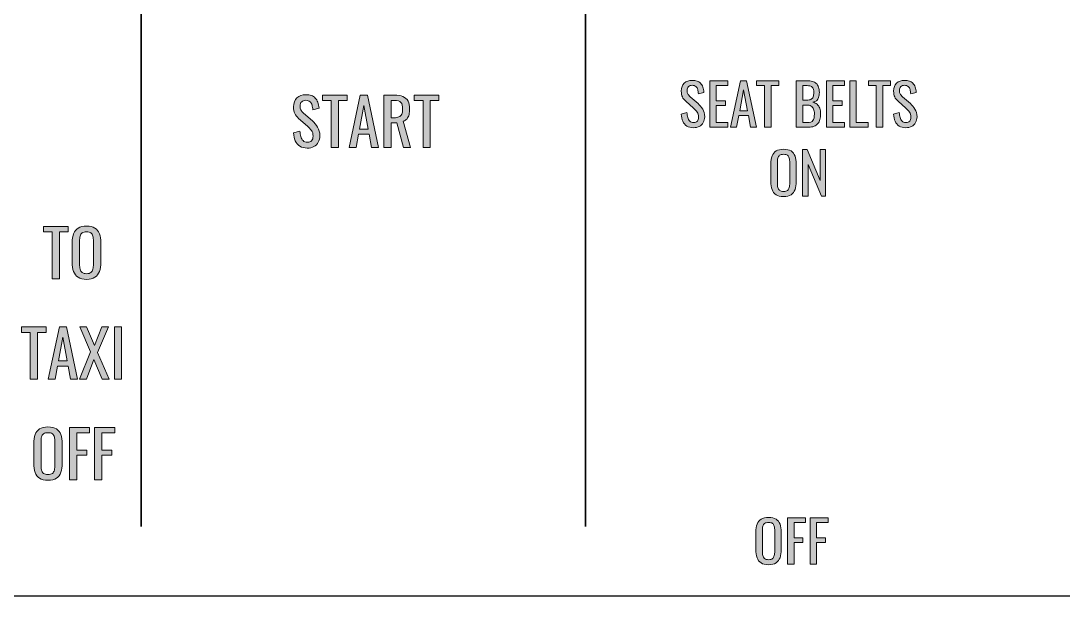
# Model space of a CAD drawing. Header units: inches. Extents: x 0 to 612, y 267 to 525.
# Drawn here: x 258.2 to 403.6, y 267 to 347.2 of the extents above; entities that cross this region are included whole.
import ezdxf

# ---------------------------------------------------------------- set-up
doc = ezdxf.new("R2010")
doc.units = ezdxf.units.IN
doc.header["$MEASUREMENT"] = 0
for name, color, linetype in [('LINES', 7, 'Continuous'), ('Luzes_Furos v34_0', 7, 'Continuous'), ('TEXT', 7, 'Continuous')]:
    doc.layers.add(name, color=color, linetype=linetype)

# ---------------------------------------------------------------- blocks, each defined once
blk = doc.blocks.new('block 30')
at = {"layer": 'Luzes_Furos v34_0', "color": 7, "lineweight": 25}
blk.add_lwpolyline([(611.85, 266.98), (0.12, 266.98)], dxfattribs=at)
blk = doc.blocks.new('block 123')
at = {"layer": 'TEXT'}
h = blk.add_hatch(color=7, dxfattribs=at)
h.dxf.hatch_style = 2
h.paths.add_polyline_path([(262.62, 311.2), (262.62, 317.74), (261.39, 317.74), (261.39, 318.49), (264.84, 318.49), (264.84, 317.74), (263.64, 317.74), (263.64, 311.2)])
h = blk.add_hatch(color=7, dxfattribs=at)
h.dxf.hatch_style = 2
edge = h.paths.add_edge_path()
edge.add_spline(control_points=[(267.4, 311.12), (266.91, 311.12), (266.52, 311.22), (266.22, 311.41), (265.93, 311.6), (265.72, 311.88), (265.59, 312.23), (265.47, 312.59), (265.4, 313.01), (265.4, 313.49), (265.4, 313.49), (265.4, 316.25), (265.4, 316.25), (265.4, 316.73), (265.47, 317.15), (265.6, 317.49), (265.73, 317.83), (265.94, 318.1), (266.23, 318.28), (266.52, 318.46), (266.91, 318.56), (267.4, 318.56), (267.89, 318.56), (268.28, 318.46), (268.57, 318.28), (268.86, 318.09), (269.07, 317.83), (269.2, 317.49), (269.33, 317.14), (269.39, 316.73), (269.39, 316.25), (269.39, 316.25), (269.39, 313.48), (269.39, 313.48), (269.39, 313.01), (269.33, 312.59), (269.2, 312.24), (269.07, 311.88), (268.86, 311.61), (268.57, 311.42), (268.28, 311.22), (267.89, 311.12), (267.4, 311.12)], knot_values=[0, 0, 0, 0, 1, 1, 1, 2, 2, 2, 3, 3, 3, 4, 4, 4, 5, 5, 5, 6, 6, 6, 7, 7, 7, 8, 8, 8, 9, 9, 9, 10, 10, 10, 11, 11, 11, 12, 12, 12, 13, 13, 13, 14, 14, 14, 14], degree=3, periodic=0)
edge = h.paths.add_edge_path()
edge.add_spline(control_points=[(267.4, 311.92), (267.67, 311.92), (267.88, 311.98), (268.01, 312.09), (268.15, 312.2), (268.24, 312.36), (268.29, 312.56), (268.34, 312.76), (268.36, 313), (268.36, 313.26), (268.36, 313.26), (268.36, 316.46), (268.36, 316.46), (268.36, 316.73), (268.34, 316.96), (268.29, 317.16), (268.24, 317.35), (268.15, 317.5), (268.01, 317.61), (267.88, 317.71), (267.67, 317.76), (267.4, 317.76), (267.13, 317.76), (266.93, 317.71), (266.79, 317.61), (266.64, 317.5), (266.55, 317.35), (266.5, 317.16), (266.45, 316.96), (266.43, 316.73), (266.43, 316.46), (266.43, 316.46), (266.43, 313.26), (266.43, 313.26), (266.43, 313), (266.45, 312.76), (266.5, 312.56), (266.55, 312.36), (266.64, 312.2), (266.79, 312.09), (266.93, 311.98), (267.13, 311.92), (267.4, 311.92)], knot_values=[0, 0, 0, 0, 1, 1, 1, 2, 2, 2, 3, 3, 3, 4, 4, 4, 5, 5, 5, 6, 6, 6, 7, 7, 7, 8, 8, 8, 9, 9, 9, 10, 10, 10, 11, 11, 11, 12, 12, 12, 13, 13, 13, 14, 14, 14, 14], degree=3, periodic=0)
h = blk.add_hatch(color=7, dxfattribs=at)
h.dxf.hatch_style = 2
h.paths.add_polyline_path([(259.56, 297.2), (259.56, 303.74), (258.33, 303.74), (258.33, 304.49), (261.77, 304.49), (261.77, 303.74), (260.58, 303.74), (260.58, 297.2)])
h = blk.add_hatch(color=7, dxfattribs=at)
h.dxf.hatch_style = 2
h.paths.add_polyline_path([(262.06, 297.2), (263.61, 304.49), (264.59, 304.49), (266.15, 297.2), (265.18, 297.2), (264.85, 299.04), (263.37, 299.04), (263.01, 297.2)])
h.paths.add_polyline_path([(263.5, 299.77), (264.72, 299.77), (264.1, 303.05)])
h = blk.add_hatch(color=7, dxfattribs=at)
h.dxf.hatch_style = 2
h.paths.add_polyline_path([(266.43, 297.2), (267.96, 301.02), (266.46, 304.49), (267.41, 304.49), (268.51, 301.92), (269.52, 304.49), (270.47, 304.49), (268.94, 300.94), (270.54, 297.2), (269.59, 297.2), (268.4, 299.95), (267.38, 297.2)])
h = blk.add_hatch(color=7, dxfattribs=at)
h.dxf.hatch_style = 2
h.paths.add_polyline_path([(271.28, 297.2), (271.28, 304.49), (272.27, 304.49), (272.27, 297.2)])
h = blk.add_hatch(color=7, dxfattribs=at)
h.dxf.hatch_style = 2
edge = h.paths.add_edge_path()
edge.add_spline(control_points=[(262.02, 283.12), (261.53, 283.12), (261.14, 283.22), (260.85, 283.41), (260.55, 283.6), (260.34, 283.88), (260.22, 284.23), (260.09, 284.59), (260.03, 285.01), (260.03, 285.49), (260.03, 285.49), (260.03, 288.25), (260.03, 288.25), (260.03, 288.73), (260.09, 289.15), (260.22, 289.49), (260.35, 289.83), (260.56, 290.1), (260.85, 290.28), (261.14, 290.46), (261.53, 290.56), (262.02, 290.56), (262.52, 290.56), (262.91, 290.46), (263.19, 290.28), (263.48, 290.09), (263.69, 289.83), (263.82, 289.49), (263.95, 289.14), (264.01, 288.73), (264.01, 288.25), (264.01, 288.25), (264.01, 285.48), (264.01, 285.48), (264.01, 285.01), (263.95, 284.59), (263.82, 284.24), (263.69, 283.88), (263.48, 283.61), (263.19, 283.42), (262.91, 283.22), (262.52, 283.12), (262.02, 283.12)], knot_values=[0, 0, 0, 0, 1, 1, 1, 2, 2, 2, 3, 3, 3, 4, 4, 4, 5, 5, 5, 6, 6, 6, 7, 7, 7, 8, 8, 8, 9, 9, 9, 10, 10, 10, 11, 11, 11, 12, 12, 12, 13, 13, 13, 14, 14, 14, 14], degree=3, periodic=0)
edge = h.paths.add_edge_path()
edge.add_spline(control_points=[(262.02, 283.92), (262.29, 283.92), (262.5, 283.98), (262.64, 284.09), (262.77, 284.2), (262.87, 284.36), (262.92, 284.56), (262.96, 284.76), (262.99, 285), (262.99, 285.26), (262.99, 285.26), (262.99, 288.46), (262.99, 288.46), (262.99, 288.73), (262.96, 288.96), (262.92, 289.16), (262.87, 289.35), (262.77, 289.5), (262.64, 289.61), (262.5, 289.71), (262.29, 289.76), (262.02, 289.76), (261.75, 289.76), (261.55, 289.71), (261.41, 289.61), (261.27, 289.5), (261.17, 289.35), (261.12, 289.16), (261.08, 288.96), (261.05, 288.73), (261.05, 288.46), (261.05, 288.46), (261.05, 285.26), (261.05, 285.26), (261.05, 285), (261.08, 284.76), (261.12, 284.56), (261.17, 284.36), (261.27, 284.2), (261.41, 284.09), (261.55, 283.98), (261.75, 283.92), (262.02, 283.92)], knot_values=[0, 0, 0, 0, 1, 1, 1, 2, 2, 2, 3, 3, 3, 4, 4, 4, 5, 5, 5, 6, 6, 6, 7, 7, 7, 8, 8, 8, 9, 9, 9, 10, 10, 10, 11, 11, 11, 12, 12, 12, 13, 13, 13, 14, 14, 14, 14], degree=3, periodic=0)
h = blk.add_hatch(color=7, dxfattribs=at)
h.dxf.hatch_style = 2
h.paths.add_polyline_path([(265.01, 283.2), (265.01, 290.49), (267.83, 290.49), (267.83, 289.76), (266.03, 289.76), (266.03, 287.33), (267.42, 287.33), (267.42, 286.62), (266.03, 286.62), (266.03, 283.2)])
h = blk.add_hatch(color=7, dxfattribs=at)
h.dxf.hatch_style = 2
h.paths.add_polyline_path([(268.53, 283.2), (268.53, 290.49), (271.35, 290.49), (271.35, 289.76), (269.55, 289.76), (269.55, 287.33), (270.94, 287.33), (270.94, 286.62), (269.55, 286.62), (269.55, 283.2)])
at = {"layer": 'TEXT', "lineweight": 0}
for points in [[(262.62, 311.2), (262.62, 317.74), (261.39, 317.74), (261.39, 318.49), (264.84, 318.49), (264.84, 317.74), (263.64, 317.74), (263.64, 311.2), (262.62, 311.2)], [(259.56, 297.2), (259.56, 303.74), (258.33, 303.74), (258.33, 304.49), (261.77, 304.49), (261.77, 303.74), (260.58, 303.74), (260.58, 297.2), (259.56, 297.2)], [(262.06, 297.2), (263.61, 304.49), (264.59, 304.49), (266.15, 297.2), (265.18, 297.2), (264.85, 299.04), (263.37, 299.04), (263.01, 297.2), (262.06, 297.2)], [(266.43, 297.2), (267.96, 301.02), (266.46, 304.49), (267.41, 304.49), (268.51, 301.92), (269.52, 304.49), (270.47, 304.49), (268.94, 300.94), (270.54, 297.2), (269.59, 297.2), (268.4, 299.95), (267.38, 297.2), (266.43, 297.2)], [(271.28, 297.2), (271.28, 304.49), (272.27, 304.49), (272.27, 297.2), (271.28, 297.2)], [(263.5, 299.77), (264.72, 299.77), (264.1, 303.05), (263.5, 299.77)], [(265.01, 283.2), (265.01, 290.49), (267.83, 290.49), (267.83, 289.76), (266.03, 289.76), (266.03, 287.33), (267.42, 287.33), (267.42, 286.62), (266.03, 286.62), (266.03, 283.2), (265.01, 283.2)], [(268.53, 283.2), (268.53, 290.49), (271.35, 290.49), (271.35, 289.76), (269.55, 289.76), (269.55, 287.33), (270.94, 287.33), (270.94, 286.62), (269.55, 286.62), (269.55, 283.2), (268.53, 283.2)]]:
    blk.add_lwpolyline(points, dxfattribs=at)
for points in [[(267.4, 311.12), (266.91, 311.12), (266.52, 311.22), (266.22, 311.41), (265.93, 311.6), (265.72, 311.88), (265.59, 312.23), (265.47, 312.59), (265.4, 313.01), (265.4, 313.49), (265.4, 313.49), (265.4, 316.25), (265.4, 316.25), (265.4, 316.73), (265.47, 317.15), (265.6, 317.49), (265.73, 317.83), (265.94, 318.1), (266.23, 318.28), (266.52, 318.46), (266.91, 318.56), (267.4, 318.56), (267.89, 318.56), (268.28, 318.46), (268.57, 318.28), (268.86, 318.09), (269.07, 317.83), (269.2, 317.49), (269.33, 317.14), (269.39, 316.73), (269.39, 316.25), (269.39, 316.25), (269.39, 313.48), (269.39, 313.48), (269.39, 313.01), (269.33, 312.59), (269.2, 312.24), (269.07, 311.88), (268.86, 311.61), (268.57, 311.42), (268.28, 311.22), (267.89, 311.12), (267.4, 311.12)], [(267.4, 311.92), (267.67, 311.92), (267.88, 311.98), (268.01, 312.09), (268.15, 312.2), (268.24, 312.36), (268.29, 312.56), (268.34, 312.76), (268.36, 313), (268.36, 313.26), (268.36, 313.26), (268.36, 316.46), (268.36, 316.46), (268.36, 316.73), (268.34, 316.96), (268.29, 317.16), (268.24, 317.35), (268.15, 317.5), (268.01, 317.61), (267.88, 317.71), (267.67, 317.76), (267.4, 317.76), (267.13, 317.76), (266.93, 317.71), (266.79, 317.61), (266.64, 317.5), (266.55, 317.35), (266.5, 317.16), (266.45, 316.96), (266.43, 316.73), (266.43, 316.46), (266.43, 316.46), (266.43, 313.26), (266.43, 313.26), (266.43, 313), (266.45, 312.76), (266.5, 312.56), (266.55, 312.36), (266.64, 312.2), (266.79, 312.09), (266.93, 311.98), (267.13, 311.92), (267.4, 311.92)], [(262.02, 283.12), (261.53, 283.12), (261.14, 283.22), (260.85, 283.41), (260.55, 283.6), (260.34, 283.88), (260.22, 284.23), (260.09, 284.59), (260.03, 285.01), (260.03, 285.49), (260.03, 285.49), (260.03, 288.25), (260.03, 288.25), (260.03, 288.73), (260.09, 289.15), (260.22, 289.49), (260.35, 289.83), (260.56, 290.1), (260.85, 290.28), (261.14, 290.46), (261.53, 290.56), (262.02, 290.56), (262.52, 290.56), (262.91, 290.46), (263.19, 290.28), (263.48, 290.09), (263.69, 289.83), (263.82, 289.49), (263.95, 289.14), (264.01, 288.73), (264.01, 288.25), (264.01, 288.25), (264.01, 285.48), (264.01, 285.48), (264.01, 285.01), (263.95, 284.59), (263.82, 284.24), (263.69, 283.88), (263.48, 283.61), (263.19, 283.42), (262.91, 283.22), (262.52, 283.12), (262.02, 283.12)], [(262.02, 283.92), (262.29, 283.92), (262.5, 283.98), (262.64, 284.09), (262.77, 284.2), (262.87, 284.36), (262.92, 284.56), (262.96, 284.76), (262.99, 285), (262.99, 285.26), (262.99, 285.26), (262.99, 288.46), (262.99, 288.46), (262.99, 288.73), (262.96, 288.96), (262.92, 289.16), (262.87, 289.35), (262.77, 289.5), (262.64, 289.61), (262.5, 289.71), (262.29, 289.76), (262.02, 289.76), (261.75, 289.76), (261.55, 289.71), (261.41, 289.61), (261.27, 289.5), (261.17, 289.35), (261.12, 289.16), (261.08, 288.96), (261.05, 288.73), (261.05, 288.46), (261.05, 288.46), (261.05, 285.26), (261.05, 285.26), (261.05, 285), (261.08, 284.76), (261.12, 284.56), (261.17, 284.36), (261.27, 284.2), (261.41, 284.09), (261.55, 283.98), (261.75, 283.92), (262.02, 283.92)]]:
    blk.add_open_spline(points, degree=3, knots=[0, 0, 0, 0, 1, 1, 1, 2, 2, 2, 3, 3, 3, 4, 4, 4, 5, 5, 5, 6, 6, 6, 7, 7, 7, 8, 8, 8, 9, 9, 9, 10, 10, 10, 11, 11, 11, 12, 12, 12, 13, 13, 13, 14, 14, 14, 14], dxfattribs=at)
blk = doc.blocks.new('block 133')
at = {"layer": 'TEXT'}
h = blk.add_hatch(color=7, dxfattribs=at)
h.dxf.hatch_style = 2
edge = h.paths.add_edge_path()
edge.add_spline(control_points=[(352.05, 332.26), (351.67, 332.26), (351.36, 332.34), (351.11, 332.5), (350.87, 332.66), (350.68, 332.88), (350.55, 333.16), (350.42, 333.44), (350.35, 333.77), (350.33, 334.14), (350.33, 334.14), (351.12, 334.36), (351.12, 334.36), (351.14, 334.13), (351.18, 333.91), (351.23, 333.7), (351.29, 333.48), (351.38, 333.31), (351.51, 333.17), (351.64, 333.04), (351.82, 332.97), (352.05, 332.97), (352.28, 332.97), (352.46, 333.03), (352.58, 333.16), (352.7, 333.29), (352.76, 333.48), (352.76, 333.73), (352.76, 334.02), (352.69, 334.26), (352.56, 334.44), (352.42, 334.61), (352.26, 334.79), (352.05, 334.98), (352.05, 334.98), (350.97, 335.94), (350.97, 335.94), (350.75, 336.12), (350.59, 336.33), (350.49, 336.55), (350.39, 336.77), (350.34, 337.04), (350.34, 337.37), (350.34, 337.84), (350.48, 338.21), (350.75, 338.47), (351.02, 338.73), (351.39, 338.86), (351.86, 338.86), (352.12, 338.86), (352.34, 338.83), (352.54, 338.76), (352.73, 338.7), (352.89, 338.59), (353.03, 338.46), (353.16, 338.32), (353.26, 338.14), (353.34, 337.93), (353.42, 337.72), (353.47, 337.47), (353.49, 337.19), (353.49, 337.19), (352.73, 336.98), (352.73, 336.98), (352.71, 337.2), (352.68, 337.39), (352.63, 337.57), (352.58, 337.75), (352.5, 337.89), (352.38, 338), (352.26, 338.11), (352.08, 338.17), (351.86, 338.17), (351.64, 338.17), (351.46, 338.11), (351.34, 337.99), (351.21, 337.87), (351.15, 337.69), (351.15, 337.46), (351.15, 337.26), (351.18, 337.1), (351.25, 336.97), (351.32, 336.84), (351.42, 336.71), (351.57, 336.58), (351.57, 336.58), (352.67, 335.62), (352.67, 335.62), (352.92, 335.4), (353.13, 335.15), (353.32, 334.85), (353.5, 334.56), (353.6, 334.21), (353.6, 333.8), (353.6, 333.48), (353.53, 333.2), (353.4, 332.97), (353.26, 332.74), (353.08, 332.56), (352.85, 332.44), (352.62, 332.32), (352.35, 332.26), (352.05, 332.26)], knot_values=[0, 0, 0, 0, 1, 1, 1, 2, 2, 2, 3, 3, 3, 4, 4, 4, 5, 5, 5, 6, 6, 6, 7, 7, 7, 8, 8, 8, 9, 9, 9, 10, 10, 10, 11, 11, 11, 12, 12, 12, 13, 13, 13, 14, 14, 14, 15, 15, 15, 16, 16, 16, 17, 17, 17, 18, 18, 18, 19, 19, 19, 20, 20, 20, 21, 21, 21, 22, 22, 22, 23, 23, 23, 24, 24, 24, 25, 25, 25, 26, 26, 26, 27, 27, 27, 28, 28, 28, 29, 29, 29, 30, 30, 30, 31, 31, 31, 32, 32, 32, 33, 33, 33, 34, 34, 34, 34], degree=3, periodic=0)
h = blk.add_hatch(color=7, dxfattribs=at)
h.dxf.hatch_style = 2
h.paths.add_polyline_path([(354.3, 332.33), (354.3, 338.81), (356.81, 338.81), (356.81, 338.14), (355.21, 338.14), (355.21, 335.99), (356.51, 335.99), (356.51, 335.35), (355.21, 335.35), (355.21, 332.98), (356.83, 332.98), (356.83, 332.33)])
h = blk.add_hatch(color=7, dxfattribs=at)
h.dxf.hatch_style = 2
h.paths.add_polyline_path([(357.21, 332.33), (358.58, 338.81), (359.45, 338.81), (360.84, 332.33), (359.98, 332.33), (359.69, 333.96), (358.37, 333.96), (358.05, 332.33)])
h.paths.add_polyline_path([(358.49, 334.61), (359.57, 334.61), (359.02, 337.53)])
h = blk.add_hatch(color=7, dxfattribs=at)
h.dxf.hatch_style = 2
h.paths.add_polyline_path([(361.95, 332.33), (361.95, 338.14), (360.85, 338.14), (360.85, 338.81), (363.92, 338.81), (363.92, 338.14), (362.85, 338.14), (362.85, 332.33)])
h = blk.add_hatch(color=7, dxfattribs=at)
h.dxf.hatch_style = 2
edge = h.paths.add_edge_path()
edge.add_spline(control_points=[(366.37, 332.33), (366.37, 332.33), (366.37, 338.81), (366.37, 338.81), (366.37, 338.81), (367.86, 338.81), (367.86, 338.81), (368.16, 338.81), (368.41, 338.78), (368.63, 338.71), (368.84, 338.65), (369.02, 338.55), (369.17, 338.42), (369.31, 338.28), (369.42, 338.11), (369.49, 337.91), (369.55, 337.7), (369.59, 337.46), (369.59, 337.18), (369.59, 336.92), (369.56, 336.69), (369.49, 336.49), (369.42, 336.3), (369.32, 336.14), (369.19, 336.03), (369.05, 335.92), (368.88, 335.85), (368.66, 335.82), (368.92, 335.76), (369.13, 335.66), (369.29, 335.52), (369.45, 335.37), (369.57, 335.19), (369.65, 334.97), (369.73, 334.75), (369.77, 334.49), (369.77, 334.18), (369.77, 333.9), (369.73, 333.65), (369.67, 333.42), (369.61, 333.19), (369.51, 332.99), (369.37, 332.83), (369.23, 332.67), (369.06, 332.55), (368.85, 332.46), (368.64, 332.37), (368.39, 332.33), (368.1, 332.33), (368.1, 332.33), (366.37, 332.33), (366.37, 332.33)], knot_values=[0, 0, 0, 0, 1, 1, 1, 2, 2, 2, 3, 3, 3, 4, 4, 4, 5, 5, 5, 6, 6, 6, 7, 7, 7, 8, 8, 8, 9, 9, 9, 10, 10, 10, 11, 11, 11, 12, 12, 12, 13, 13, 13, 14, 14, 14, 15, 15, 15, 16, 16, 16, 17, 17, 17, 17], degree=3, periodic=0)
edge = h.paths.add_edge_path()
edge.add_spline(control_points=[(367.28, 336.1), (367.28, 336.1), (367.81, 336.1), (367.81, 336.1), (368.07, 336.1), (368.27, 336.14), (368.41, 336.21), (368.56, 336.28), (368.66, 336.4), (368.72, 336.56), (368.78, 336.72), (368.81, 336.93), (368.81, 337.18), (368.81, 337.48), (368.76, 337.7), (368.67, 337.83), (368.58, 337.96), (368.44, 338.05), (368.25, 338.08), (368.05, 338.12), (367.8, 338.14), (367.49, 338.14), (367.49, 338.14), (367.28, 338.14), (367.28, 338.14), (367.28, 338.14), (367.28, 336.1), (367.28, 336.1)], knot_values=[0, 0, 0, 0, 1, 1, 1, 2, 2, 2, 3, 3, 3, 4, 4, 4, 5, 5, 5, 6, 6, 6, 7, 7, 7, 8, 8, 8, 9, 9, 9, 9], degree=3, periodic=0)
edge = h.paths.add_edge_path()
edge.add_spline(control_points=[(367.28, 332.98), (367.28, 332.98), (367.89, 332.98), (367.89, 332.98), (368.29, 332.98), (368.56, 333.07), (368.7, 333.26), (368.83, 333.45), (368.9, 333.75), (368.9, 334.18), (368.9, 334.45), (368.87, 334.68), (368.79, 334.86), (368.72, 335.04), (368.61, 335.18), (368.45, 335.28), (368.29, 335.37), (368.08, 335.42), (367.81, 335.42), (367.81, 335.42), (367.28, 335.42), (367.28, 335.42), (367.28, 335.42), (367.28, 332.98), (367.28, 332.98)], knot_values=[0, 0, 0, 0, 1, 1, 1, 2, 2, 2, 3, 3, 3, 4, 4, 4, 5, 5, 5, 6, 6, 6, 7, 7, 7, 8, 8, 8, 8], degree=3, periodic=0)
h = blk.add_hatch(color=7, dxfattribs=at)
h.dxf.hatch_style = 2
h.paths.add_polyline_path([(370.57, 332.33), (370.57, 338.81), (373.08, 338.81), (373.08, 338.14), (371.47, 338.14), (371.47, 335.99), (372.77, 335.99), (372.77, 335.35), (371.47, 335.35), (371.47, 332.98), (373.09, 332.98), (373.09, 332.33)])
h = blk.add_hatch(color=7, dxfattribs=at)
h.dxf.hatch_style = 2
h.paths.add_polyline_path([(373.82, 332.33), (373.82, 338.81), (374.73, 338.81), (374.73, 332.98), (376.38, 332.98), (376.38, 332.33)])
h = blk.add_hatch(color=7, dxfattribs=at)
h.dxf.hatch_style = 2
h.paths.add_polyline_path([(377.53, 332.33), (377.53, 338.14), (376.44, 338.14), (376.44, 338.81), (379.5, 338.81), (379.5, 338.14), (378.44, 338.14), (378.44, 332.33)])
h = blk.add_hatch(color=7, dxfattribs=at)
h.dxf.hatch_style = 2
edge = h.paths.add_edge_path()
edge.add_spline(control_points=[(381.65, 332.26), (381.28, 332.26), (380.97, 332.34), (380.72, 332.5), (380.47, 332.66), (380.29, 332.88), (380.16, 333.16), (380.03, 333.44), (379.96, 333.77), (379.93, 334.14), (379.93, 334.14), (380.73, 334.36), (380.73, 334.36), (380.75, 334.13), (380.79, 333.91), (380.84, 333.7), (380.9, 333.48), (380.99, 333.31), (381.12, 333.17), (381.25, 333.04), (381.42, 332.97), (381.65, 332.97), (381.89, 332.97), (382.07, 333.03), (382.19, 333.16), (382.31, 333.29), (382.37, 333.48), (382.37, 333.73), (382.37, 334.02), (382.3, 334.26), (382.17, 334.44), (382.03, 334.61), (381.86, 334.79), (381.66, 334.98), (381.66, 334.98), (380.57, 335.94), (380.57, 335.94), (380.36, 336.12), (380.2, 336.33), (380.1, 336.55), (380, 336.77), (379.95, 337.04), (379.95, 337.37), (379.95, 337.84), (380.09, 338.21), (380.36, 338.47), (380.63, 338.73), (381, 338.86), (381.47, 338.86), (381.73, 338.86), (381.95, 338.83), (382.15, 338.76), (382.34, 338.7), (382.5, 338.59), (382.63, 338.46), (382.76, 338.32), (382.87, 338.14), (382.95, 337.93), (383.02, 337.72), (383.08, 337.47), (383.1, 337.19), (383.1, 337.19), (382.33, 336.98), (382.33, 336.98), (382.32, 337.2), (382.29, 337.39), (382.24, 337.57), (382.19, 337.75), (382.11, 337.89), (381.99, 338), (381.87, 338.11), (381.69, 338.17), (381.47, 338.17), (381.25, 338.17), (381.07, 338.11), (380.95, 337.99), (380.82, 337.87), (380.76, 337.69), (380.76, 337.46), (380.76, 337.26), (380.79, 337.1), (380.86, 336.97), (380.92, 336.84), (381.03, 336.71), (381.18, 336.58), (381.18, 336.58), (382.28, 335.62), (382.28, 335.62), (382.52, 335.4), (382.74, 335.15), (382.93, 334.85), (383.11, 334.56), (383.21, 334.21), (383.21, 333.8), (383.21, 333.48), (383.14, 333.2), (383.01, 332.97), (382.87, 332.74), (382.69, 332.56), (382.46, 332.44), (382.23, 332.32), (381.96, 332.26), (381.65, 332.26)], knot_values=[0, 0, 0, 0, 1, 1, 1, 2, 2, 2, 3, 3, 3, 4, 4, 4, 5, 5, 5, 6, 6, 6, 7, 7, 7, 8, 8, 8, 9, 9, 9, 10, 10, 10, 11, 11, 11, 12, 12, 12, 13, 13, 13, 14, 14, 14, 15, 15, 15, 16, 16, 16, 17, 17, 17, 18, 18, 18, 19, 19, 19, 20, 20, 20, 21, 21, 21, 22, 22, 22, 23, 23, 23, 24, 24, 24, 25, 25, 25, 26, 26, 26, 27, 27, 27, 28, 28, 28, 29, 29, 29, 30, 30, 30, 31, 31, 31, 32, 32, 32, 33, 33, 33, 34, 34, 34, 34], degree=3, periodic=0)
h = blk.add_hatch(color=7, dxfattribs=at)
h.dxf.hatch_style = 2
edge = h.paths.add_edge_path()
edge.add_spline(control_points=[(364.6, 322.66), (364.16, 322.66), (363.81, 322.74), (363.55, 322.91), (363.29, 323.08), (363.11, 323.33), (362.99, 323.64), (362.88, 323.96), (362.83, 324.33), (362.83, 324.76), (362.83, 324.76), (362.83, 327.22), (362.83, 327.22), (362.83, 327.64), (362.88, 328.01), (363, 328.32), (363.11, 328.62), (363.3, 328.86), (363.56, 329.02), (363.82, 329.18), (364.16, 329.26), (364.6, 329.26), (365.04, 329.26), (365.38, 329.18), (365.64, 329.02), (365.9, 328.85), (366.08, 328.62), (366.2, 328.31), (366.31, 328.01), (366.37, 327.64), (366.37, 327.22), (366.37, 327.22), (366.37, 324.75), (366.37, 324.75), (366.37, 324.33), (366.31, 323.96), (366.2, 323.65), (366.08, 323.33), (365.9, 323.09), (365.64, 322.92), (365.38, 322.74), (365.04, 322.66), (364.6, 322.66)], knot_values=[0, 0, 0, 0, 1, 1, 1, 2, 2, 2, 3, 3, 3, 4, 4, 4, 5, 5, 5, 6, 6, 6, 7, 7, 7, 8, 8, 8, 9, 9, 9, 10, 10, 10, 11, 11, 11, 12, 12, 12, 13, 13, 13, 14, 14, 14, 14], degree=3, periodic=0)
edge = h.paths.add_edge_path()
edge.add_spline(control_points=[(364.6, 323.37), (364.84, 323.37), (365.02, 323.42), (365.15, 323.52), (365.27, 323.61), (365.35, 323.75), (365.39, 323.93), (365.44, 324.11), (365.46, 324.32), (365.46, 324.56), (365.46, 324.56), (365.46, 327.4), (365.46, 327.4), (365.46, 327.64), (365.44, 327.85), (365.39, 328.02), (365.35, 328.19), (365.27, 328.33), (365.15, 328.42), (365.02, 328.51), (364.84, 328.56), (364.6, 328.56), (364.36, 328.56), (364.18, 328.51), (364.05, 328.42), (363.93, 328.33), (363.84, 328.19), (363.8, 328.02), (363.76, 327.85), (363.74, 327.64), (363.74, 327.4), (363.74, 327.4), (363.74, 324.56), (363.74, 324.56), (363.74, 324.32), (363.76, 324.11), (363.8, 323.93), (363.84, 323.75), (363.93, 323.61), (364.05, 323.52), (364.18, 323.42), (364.36, 323.37), (364.6, 323.37)], knot_values=[0, 0, 0, 0, 1, 1, 1, 2, 2, 2, 3, 3, 3, 4, 4, 4, 5, 5, 5, 6, 6, 6, 7, 7, 7, 8, 8, 8, 9, 9, 9, 10, 10, 10, 11, 11, 11, 12, 12, 12, 13, 13, 13, 14, 14, 14, 14], degree=3, periodic=0)
h = blk.add_hatch(color=7, dxfattribs=at)
h.dxf.hatch_style = 2
h.paths.add_polyline_path([(367.26, 322.73), (367.26, 329.21), (367.87, 329.21), (369.71, 324.9), (369.71, 329.21), (370.46, 329.21), (370.46, 322.73), (369.89, 322.73), (368.03, 327.15), (368.03, 322.73)])
at = {"layer": 'TEXT', "lineweight": 0}
for points in [[(354.3, 332.33), (354.3, 338.81), (356.81, 338.81), (356.81, 338.14), (355.21, 338.14), (355.21, 335.99), (356.51, 335.99), (356.51, 335.35), (355.21, 335.35), (355.21, 332.98), (356.83, 332.98), (356.83, 332.33), (354.3, 332.33)], [(357.21, 332.33), (358.58, 338.81), (359.45, 338.81), (360.84, 332.33), (359.98, 332.33), (359.69, 333.96), (358.37, 333.96), (358.05, 332.33), (357.21, 332.33)], [(361.95, 332.33), (361.95, 338.14), (360.85, 338.14), (360.85, 338.81), (363.92, 338.81), (363.92, 338.14), (362.85, 338.14), (362.85, 332.33), (361.95, 332.33)], [(370.57, 332.33), (370.57, 338.81), (373.08, 338.81), (373.08, 338.14), (371.47, 338.14), (371.47, 335.99), (372.77, 335.99), (372.77, 335.35), (371.47, 335.35), (371.47, 332.98), (373.09, 332.98), (373.09, 332.33), (370.57, 332.33)], [(373.82, 332.33), (373.82, 338.81), (374.73, 338.81), (374.73, 332.98), (376.38, 332.98), (376.38, 332.33), (373.82, 332.33)], [(377.53, 332.33), (377.53, 338.14), (376.44, 338.14), (376.44, 338.81), (379.5, 338.81), (379.5, 338.14), (378.44, 338.14), (378.44, 332.33), (377.53, 332.33)], [(358.49, 334.61), (359.57, 334.61), (359.02, 337.53), (358.49, 334.61)], [(367.26, 322.73), (367.26, 329.21), (367.87, 329.21), (369.71, 324.9), (369.71, 329.21), (370.46, 329.21), (370.46, 322.73), (369.89, 322.73), (368.03, 327.15), (368.03, 322.73), (367.26, 322.73)]]:
    blk.add_lwpolyline(points, dxfattribs=at)
for points, knots in [([(352.05, 332.26), (351.67, 332.26), (351.36, 332.34), (351.11, 332.5), (350.87, 332.66), (350.68, 332.88), (350.55, 333.16), (350.42, 333.44), (350.35, 333.77), (350.33, 334.14), (350.33, 334.14), (351.12, 334.36), (351.12, 334.36), (351.14, 334.13), (351.18, 333.91), (351.23, 333.7), (351.29, 333.48), (351.38, 333.31), (351.51, 333.17), (351.64, 333.04), (351.82, 332.97), (352.05, 332.97), (352.28, 332.97), (352.46, 333.03), (352.58, 333.16), (352.7, 333.29), (352.76, 333.48), (352.76, 333.73), (352.76, 334.02), (352.69, 334.26), (352.56, 334.44), (352.42, 334.61), (352.26, 334.79), (352.05, 334.98), (352.05, 334.98), (350.97, 335.94), (350.97, 335.94), (350.75, 336.12), (350.59, 336.33), (350.49, 336.55), (350.39, 336.77), (350.34, 337.04), (350.34, 337.37), (350.34, 337.84), (350.48, 338.21), (350.75, 338.47), (351.02, 338.73), (351.39, 338.86), (351.86, 338.86), (352.12, 338.86), (352.34, 338.83), (352.54, 338.76), (352.73, 338.7), (352.89, 338.59), (353.03, 338.46), (353.16, 338.32), (353.26, 338.14), (353.34, 337.93), (353.42, 337.72), (353.47, 337.47), (353.49, 337.19), (353.49, 337.19), (352.73, 336.98), (352.73, 336.98), (352.71, 337.2), (352.68, 337.39), (352.63, 337.57), (352.58, 337.75), (352.5, 337.89), (352.38, 338), (352.26, 338.11), (352.08, 338.17), (351.86, 338.17), (351.64, 338.17), (351.46, 338.11), (351.34, 337.99), (351.21, 337.87), (351.15, 337.69), (351.15, 337.46), (351.15, 337.26), (351.18, 337.1), (351.25, 336.97), (351.32, 336.84), (351.42, 336.71), (351.57, 336.58), (351.57, 336.58), (352.67, 335.62), (352.67, 335.62), (352.92, 335.4), (353.13, 335.15), (353.32, 334.85), (353.5, 334.56), (353.6, 334.21), (353.6, 333.8), (353.6, 333.48), (353.53, 333.2), (353.4, 332.97), (353.26, 332.74), (353.08, 332.56), (352.85, 332.44), (352.62, 332.32), (352.35, 332.26), (352.05, 332.26)], [0, 0, 0, 0, 1, 1, 1, 2, 2, 2, 3, 3, 3, 4, 4, 4, 5, 5, 5, 6, 6, 6, 7, 7, 7, 8, 8, 8, 9, 9, 9, 10, 10, 10, 11, 11, 11, 12, 12, 12, 13, 13, 13, 14, 14, 14, 15, 15, 15, 16, 16, 16, 17, 17, 17, 18, 18, 18, 19, 19, 19, 20, 20, 20, 21, 21, 21, 22, 22, 22, 23, 23, 23, 24, 24, 24, 25, 25, 25, 26, 26, 26, 27, 27, 27, 28, 28, 28, 29, 29, 29, 30, 30, 30, 31, 31, 31, 32, 32, 32, 33, 33, 33, 34, 34, 34, 34]), ([(366.37, 332.33), (366.37, 332.33), (366.37, 338.81), (366.37, 338.81), (366.37, 338.81), (367.86, 338.81), (367.86, 338.81), (368.16, 338.81), (368.41, 338.78), (368.63, 338.71), (368.84, 338.65), (369.02, 338.55), (369.17, 338.42), (369.31, 338.28), (369.42, 338.11), (369.49, 337.91), (369.55, 337.7), (369.59, 337.46), (369.59, 337.18), (369.59, 336.92), (369.56, 336.69), (369.49, 336.49), (369.42, 336.3), (369.32, 336.14), (369.19, 336.03), (369.05, 335.92), (368.88, 335.85), (368.66, 335.82), (368.92, 335.76), (369.13, 335.66), (369.29, 335.52), (369.45, 335.37), (369.57, 335.19), (369.65, 334.97), (369.73, 334.75), (369.77, 334.49), (369.77, 334.18), (369.77, 333.9), (369.73, 333.65), (369.67, 333.42), (369.61, 333.19), (369.51, 332.99), (369.37, 332.83), (369.23, 332.67), (369.06, 332.55), (368.85, 332.46), (368.64, 332.37), (368.39, 332.33), (368.1, 332.33), (368.1, 332.33), (366.37, 332.33), (366.37, 332.33)], [0, 0, 0, 0, 1, 1, 1, 2, 2, 2, 3, 3, 3, 4, 4, 4, 5, 5, 5, 6, 6, 6, 7, 7, 7, 8, 8, 8, 9, 9, 9, 10, 10, 10, 11, 11, 11, 12, 12, 12, 13, 13, 13, 14, 14, 14, 15, 15, 15, 16, 16, 16, 17, 17, 17, 17]), ([(381.65, 332.26), (381.28, 332.26), (380.97, 332.34), (380.72, 332.5), (380.47, 332.66), (380.29, 332.88), (380.16, 333.16), (380.03, 333.44), (379.96, 333.77), (379.93, 334.14), (379.93, 334.14), (380.73, 334.36), (380.73, 334.36), (380.75, 334.13), (380.79, 333.91), (380.84, 333.7), (380.9, 333.48), (380.99, 333.31), (381.12, 333.17), (381.25, 333.04), (381.42, 332.97), (381.65, 332.97), (381.89, 332.97), (382.07, 333.03), (382.19, 333.16), (382.31, 333.29), (382.37, 333.48), (382.37, 333.73), (382.37, 334.02), (382.3, 334.26), (382.17, 334.44), (382.03, 334.61), (381.86, 334.79), (381.66, 334.98), (381.66, 334.98), (380.57, 335.94), (380.57, 335.94), (380.36, 336.12), (380.2, 336.33), (380.1, 336.55), (380, 336.77), (379.95, 337.04), (379.95, 337.37), (379.95, 337.84), (380.09, 338.21), (380.36, 338.47), (380.63, 338.73), (381, 338.86), (381.47, 338.86), (381.73, 338.86), (381.95, 338.83), (382.15, 338.76), (382.34, 338.7), (382.5, 338.59), (382.63, 338.46), (382.76, 338.32), (382.87, 338.14), (382.95, 337.93), (383.02, 337.72), (383.08, 337.47), (383.1, 337.19), (383.1, 337.19), (382.33, 336.98), (382.33, 336.98), (382.32, 337.2), (382.29, 337.39), (382.24, 337.57), (382.19, 337.75), (382.11, 337.89), (381.99, 338), (381.87, 338.11), (381.69, 338.17), (381.47, 338.17), (381.25, 338.17), (381.07, 338.11), (380.95, 337.99), (380.82, 337.87), (380.76, 337.69), (380.76, 337.46), (380.76, 337.26), (380.79, 337.1), (380.86, 336.97), (380.92, 336.84), (381.03, 336.71), (381.18, 336.58), (381.18, 336.58), (382.28, 335.62), (382.28, 335.62), (382.52, 335.4), (382.74, 335.15), (382.93, 334.85), (383.11, 334.56), (383.21, 334.21), (383.21, 333.8), (383.21, 333.48), (383.14, 333.2), (383.01, 332.97), (382.87, 332.74), (382.69, 332.56), (382.46, 332.44), (382.23, 332.32), (381.96, 332.26), (381.65, 332.26)], [0, 0, 0, 0, 1, 1, 1, 2, 2, 2, 3, 3, 3, 4, 4, 4, 5, 5, 5, 6, 6, 6, 7, 7, 7, 8, 8, 8, 9, 9, 9, 10, 10, 10, 11, 11, 11, 12, 12, 12, 13, 13, 13, 14, 14, 14, 15, 15, 15, 16, 16, 16, 17, 17, 17, 18, 18, 18, 19, 19, 19, 20, 20, 20, 21, 21, 21, 22, 22, 22, 23, 23, 23, 24, 24, 24, 25, 25, 25, 26, 26, 26, 27, 27, 27, 28, 28, 28, 29, 29, 29, 30, 30, 30, 31, 31, 31, 32, 32, 32, 33, 33, 33, 34, 34, 34, 34]), ([(367.28, 336.1), (367.28, 336.1), (367.81, 336.1), (367.81, 336.1), (368.07, 336.1), (368.27, 336.14), (368.41, 336.21), (368.56, 336.28), (368.66, 336.4), (368.72, 336.56), (368.78, 336.72), (368.81, 336.93), (368.81, 337.18), (368.81, 337.48), (368.76, 337.7), (368.67, 337.83), (368.58, 337.96), (368.44, 338.05), (368.25, 338.08), (368.05, 338.12), (367.8, 338.14), (367.49, 338.14), (367.49, 338.14), (367.28, 338.14), (367.28, 338.14), (367.28, 338.14), (367.28, 336.1), (367.28, 336.1)], [0, 0, 0, 0, 1, 1, 1, 2, 2, 2, 3, 3, 3, 4, 4, 4, 5, 5, 5, 6, 6, 6, 7, 7, 7, 8, 8, 8, 9, 9, 9, 9]), ([(367.28, 332.98), (367.28, 332.98), (367.89, 332.98), (367.89, 332.98), (368.29, 332.98), (368.56, 333.07), (368.7, 333.26), (368.83, 333.45), (368.9, 333.75), (368.9, 334.18), (368.9, 334.45), (368.87, 334.68), (368.79, 334.86), (368.72, 335.04), (368.61, 335.18), (368.45, 335.28), (368.29, 335.37), (368.08, 335.42), (367.81, 335.42), (367.81, 335.42), (367.28, 335.42), (367.28, 335.42), (367.28, 335.42), (367.28, 332.98), (367.28, 332.98)], [0, 0, 0, 0, 1, 1, 1, 2, 2, 2, 3, 3, 3, 4, 4, 4, 5, 5, 5, 6, 6, 6, 7, 7, 7, 8, 8, 8, 8]), ([(364.6, 322.66), (364.16, 322.66), (363.81, 322.74), (363.55, 322.91), (363.29, 323.08), (363.11, 323.33), (362.99, 323.64), (362.88, 323.96), (362.83, 324.33), (362.83, 324.76), (362.83, 324.76), (362.83, 327.22), (362.83, 327.22), (362.83, 327.64), (362.88, 328.01), (363, 328.32), (363.11, 328.62), (363.3, 328.86), (363.56, 329.02), (363.82, 329.18), (364.16, 329.26), (364.6, 329.26), (365.04, 329.26), (365.38, 329.18), (365.64, 329.02), (365.9, 328.85), (366.08, 328.62), (366.2, 328.31), (366.31, 328.01), (366.37, 327.64), (366.37, 327.22), (366.37, 327.22), (366.37, 324.75), (366.37, 324.75), (366.37, 324.33), (366.31, 323.96), (366.2, 323.65), (366.08, 323.33), (365.9, 323.09), (365.64, 322.92), (365.38, 322.74), (365.04, 322.66), (364.6, 322.66)], [0, 0, 0, 0, 1, 1, 1, 2, 2, 2, 3, 3, 3, 4, 4, 4, 5, 5, 5, 6, 6, 6, 7, 7, 7, 8, 8, 8, 9, 9, 9, 10, 10, 10, 11, 11, 11, 12, 12, 12, 13, 13, 13, 14, 14, 14, 14]), ([(364.6, 323.37), (364.84, 323.37), (365.02, 323.42), (365.15, 323.52), (365.27, 323.61), (365.35, 323.75), (365.39, 323.93), (365.44, 324.11), (365.46, 324.32), (365.46, 324.56), (365.46, 324.56), (365.46, 327.4), (365.46, 327.4), (365.46, 327.64), (365.44, 327.85), (365.39, 328.02), (365.35, 328.19), (365.27, 328.33), (365.15, 328.42), (365.02, 328.51), (364.84, 328.56), (364.6, 328.56), (364.36, 328.56), (364.18, 328.51), (364.05, 328.42), (363.93, 328.33), (363.84, 328.19), (363.8, 328.02), (363.76, 327.85), (363.74, 327.64), (363.74, 327.4), (363.74, 327.4), (363.74, 324.56), (363.74, 324.56), (363.74, 324.32), (363.76, 324.11), (363.8, 323.93), (363.84, 323.75), (363.93, 323.61), (364.05, 323.52), (364.18, 323.42), (364.36, 323.37), (364.6, 323.37)], [0, 0, 0, 0, 1, 1, 1, 2, 2, 2, 3, 3, 3, 4, 4, 4, 5, 5, 5, 6, 6, 6, 7, 7, 7, 8, 8, 8, 9, 9, 9, 10, 10, 10, 11, 11, 11, 12, 12, 12, 13, 13, 13, 14, 14, 14, 14])]:
    blk.add_open_spline(points, degree=3, knots=knots, dxfattribs=at)
blk = doc.blocks.new('block 138')
at = {"layer": 'TEXT'}
h = blk.add_hatch(color=7, dxfattribs=at)
h.dxf.hatch_style = 2
edge = h.paths.add_edge_path()
edge.add_spline(control_points=[(362.51, 271.35), (362.07, 271.35), (361.72, 271.44), (361.46, 271.61), (361.2, 271.78), (361.02, 272.02), (360.9, 272.34), (360.79, 272.66), (360.74, 273.03), (360.74, 273.45), (360.74, 273.45), (360.74, 275.91), (360.74, 275.91), (360.74, 276.34), (360.79, 276.7), (360.91, 277.01), (361.02, 277.32), (361.21, 277.55), (361.47, 277.71), (361.73, 277.88), (362.07, 277.96), (362.51, 277.96), (362.95, 277.96), (363.3, 277.88), (363.55, 277.71), (363.81, 277.54), (363.99, 277.31), (364.11, 277.01), (364.22, 276.7), (364.28, 276.34), (364.28, 275.91), (364.28, 275.91), (364.28, 273.45), (364.28, 273.45), (364.28, 273.02), (364.22, 272.66), (364.11, 272.34), (363.99, 272.03), (363.81, 271.78), (363.55, 271.61), (363.3, 271.44), (362.95, 271.35), (362.51, 271.35)], knot_values=[0, 0, 0, 0, 1, 1, 1, 2, 2, 2, 3, 3, 3, 4, 4, 4, 5, 5, 5, 6, 6, 6, 7, 7, 7, 8, 8, 8, 9, 9, 9, 10, 10, 10, 11, 11, 11, 12, 12, 12, 13, 13, 13, 14, 14, 14, 14], degree=3, periodic=0)
edge = h.paths.add_edge_path()
edge.add_spline(control_points=[(362.51, 272.06), (362.75, 272.06), (362.93, 272.11), (363.06, 272.21), (363.18, 272.31), (363.26, 272.45), (363.3, 272.63), (363.35, 272.8), (363.37, 273.01), (363.37, 273.25), (363.37, 273.25), (363.37, 276.09), (363.37, 276.09), (363.37, 276.33), (363.35, 276.54), (363.3, 276.71), (363.26, 276.89), (363.18, 277.02), (363.06, 277.11), (362.93, 277.21), (362.75, 277.25), (362.51, 277.25), (362.27, 277.25), (362.09, 277.21), (361.96, 277.11), (361.84, 277.02), (361.75, 276.89), (361.71, 276.71), (361.67, 276.54), (361.65, 276.33), (361.65, 276.09), (361.65, 276.09), (361.65, 273.25), (361.65, 273.25), (361.65, 273.01), (361.67, 272.8), (361.71, 272.63), (361.75, 272.45), (361.84, 272.31), (361.96, 272.21), (362.09, 272.11), (362.27, 272.06), (362.51, 272.06)], knot_values=[0, 0, 0, 0, 1, 1, 1, 2, 2, 2, 3, 3, 3, 4, 4, 4, 5, 5, 5, 6, 6, 6, 7, 7, 7, 8, 8, 8, 9, 9, 9, 10, 10, 10, 11, 11, 11, 12, 12, 12, 13, 13, 13, 14, 14, 14, 14], degree=3, periodic=0)
h = blk.add_hatch(color=7, dxfattribs=at)
h.dxf.hatch_style = 2
h.paths.add_polyline_path([(365.17, 271.42), (365.17, 277.9), (367.67, 277.9), (367.67, 277.25), (366.07, 277.25), (366.07, 275.09), (367.31, 275.09), (367.31, 274.45), (366.07, 274.45), (366.07, 271.42)])
h = blk.add_hatch(color=7, dxfattribs=at)
h.dxf.hatch_style = 2
h.paths.add_polyline_path([(368.3, 271.42), (368.3, 277.9), (370.8, 277.9), (370.8, 277.25), (369.2, 277.25), (369.2, 275.09), (370.44, 275.09), (370.44, 274.45), (369.2, 274.45), (369.2, 271.42)])
at = {"layer": 'TEXT', "lineweight": 0}
for points in [[(365.17, 271.42), (365.17, 277.9), (367.67, 277.9), (367.67, 277.25), (366.07, 277.25), (366.07, 275.09), (367.31, 275.09), (367.31, 274.45), (366.07, 274.45), (366.07, 271.42), (365.17, 271.42)], [(368.3, 271.42), (368.3, 277.9), (370.8, 277.9), (370.8, 277.25), (369.2, 277.25), (369.2, 275.09), (370.44, 275.09), (370.44, 274.45), (369.2, 274.45), (369.2, 271.42), (368.3, 271.42)]]:
    blk.add_lwpolyline(points, dxfattribs=at)
for points in [[(362.51, 271.35), (362.07, 271.35), (361.72, 271.44), (361.46, 271.61), (361.2, 271.78), (361.02, 272.02), (360.9, 272.34), (360.79, 272.66), (360.74, 273.03), (360.74, 273.45), (360.74, 273.45), (360.74, 275.91), (360.74, 275.91), (360.74, 276.34), (360.79, 276.7), (360.91, 277.01), (361.02, 277.32), (361.21, 277.55), (361.47, 277.71), (361.73, 277.88), (362.07, 277.96), (362.51, 277.96), (362.95, 277.96), (363.3, 277.88), (363.55, 277.71), (363.81, 277.54), (363.99, 277.31), (364.11, 277.01), (364.22, 276.7), (364.28, 276.34), (364.28, 275.91), (364.28, 275.91), (364.28, 273.45), (364.28, 273.45), (364.28, 273.02), (364.22, 272.66), (364.11, 272.34), (363.99, 272.03), (363.81, 271.78), (363.55, 271.61), (363.3, 271.44), (362.95, 271.35), (362.51, 271.35)], [(362.51, 272.06), (362.75, 272.06), (362.93, 272.11), (363.06, 272.21), (363.18, 272.31), (363.26, 272.45), (363.3, 272.63), (363.35, 272.8), (363.37, 273.01), (363.37, 273.25), (363.37, 273.25), (363.37, 276.09), (363.37, 276.09), (363.37, 276.33), (363.35, 276.54), (363.3, 276.71), (363.26, 276.89), (363.18, 277.02), (363.06, 277.11), (362.93, 277.21), (362.75, 277.25), (362.51, 277.25), (362.27, 277.25), (362.09, 277.21), (361.96, 277.11), (361.84, 277.02), (361.75, 276.89), (361.71, 276.71), (361.67, 276.54), (361.65, 276.33), (361.65, 276.09), (361.65, 276.09), (361.65, 273.25), (361.65, 273.25), (361.65, 273.01), (361.67, 272.8), (361.71, 272.63), (361.75, 272.45), (361.84, 272.31), (361.96, 272.21), (362.09, 272.11), (362.27, 272.06), (362.51, 272.06)]]:
    blk.add_open_spline(points, degree=3, knots=[0, 0, 0, 0, 1, 1, 1, 2, 2, 2, 3, 3, 3, 4, 4, 4, 5, 5, 5, 6, 6, 6, 7, 7, 7, 8, 8, 8, 9, 9, 9, 10, 10, 10, 11, 11, 11, 12, 12, 12, 13, 13, 13, 14, 14, 14, 14], dxfattribs=at)
blk = doc.blocks.new('block 148')
at = {"layer": 'TEXT'}
h = blk.add_hatch(color=7, dxfattribs=at)
h.dxf.hatch_style = 2
edge = h.paths.add_edge_path()
edge.add_spline(control_points=[(298.19, 329.42), (297.77, 329.42), (297.42, 329.51), (297.14, 329.69), (296.86, 329.87), (296.65, 330.12), (296.51, 330.44), (296.36, 330.76), (296.28, 331.13), (296.26, 331.55), (296.26, 331.55), (297.16, 331.79), (297.16, 331.79), (297.17, 331.53), (297.22, 331.28), (297.28, 331.04), (297.34, 330.8), (297.44, 330.61), (297.59, 330.46), (297.73, 330.3), (297.93, 330.23), (298.19, 330.23), (298.46, 330.23), (298.66, 330.3), (298.79, 330.45), (298.93, 330.59), (298.99, 330.8), (298.99, 331.08), (298.99, 331.41), (298.92, 331.68), (298.77, 331.88), (298.62, 332.08), (298.43, 332.28), (298.2, 332.48), (298.2, 332.48), (296.98, 333.56), (296.98, 333.56), (296.74, 333.77), (296.56, 334), (296.45, 334.25), (296.33, 334.5), (296.27, 334.81), (296.27, 335.17), (296.27, 335.71), (296.43, 336.12), (296.73, 336.42), (297.04, 336.71), (297.46, 336.86), (297.98, 336.86), (298.27, 336.86), (298.53, 336.82), (298.75, 336.75), (298.96, 336.67), (299.15, 336.55), (299.29, 336.4), (299.44, 336.24), (299.56, 336.05), (299.65, 335.81), (299.73, 335.57), (299.79, 335.29), (299.82, 334.98), (299.82, 334.98), (298.96, 334.74), (298.96, 334.74), (298.94, 334.98), (298.9, 335.2), (298.85, 335.4), (298.79, 335.61), (298.7, 335.77), (298.57, 335.89), (298.43, 336.01), (298.24, 336.08), (297.98, 336.08), (297.73, 336.08), (297.54, 336.01), (297.4, 335.87), (297.25, 335.74), (297.18, 335.54), (297.18, 335.27), (297.18, 335.05), (297.22, 334.87), (297.3, 334.73), (297.37, 334.58), (297.49, 334.43), (297.66, 334.28), (297.66, 334.28), (298.89, 333.2), (298.89, 333.2), (299.17, 332.96), (299.41, 332.68), (299.62, 332.34), (299.83, 332.01), (299.94, 331.62), (299.94, 331.16), (299.94, 330.8), (299.86, 330.49), (299.71, 330.23), (299.56, 329.97), (299.36, 329.77), (299.1, 329.63), (298.84, 329.49), (298.53, 329.42), (298.19, 329.42)], knot_values=[0, 0, 0, 0, 1, 1, 1, 2, 2, 2, 3, 3, 3, 4, 4, 4, 5, 5, 5, 6, 6, 6, 7, 7, 7, 8, 8, 8, 9, 9, 9, 10, 10, 10, 11, 11, 11, 12, 12, 12, 13, 13, 13, 14, 14, 14, 15, 15, 15, 16, 16, 16, 17, 17, 17, 18, 18, 18, 19, 19, 19, 20, 20, 20, 21, 21, 21, 22, 22, 22, 23, 23, 23, 24, 24, 24, 25, 25, 25, 26, 26, 26, 27, 27, 27, 28, 28, 28, 29, 29, 29, 30, 30, 30, 31, 31, 31, 32, 32, 32, 33, 33, 33, 34, 34, 34, 34], degree=3, periodic=0)
h = blk.add_hatch(color=7, dxfattribs=at)
h.dxf.hatch_style = 2
h.paths.add_polyline_path([(301.53, 329.5), (301.53, 336.04), (300.3, 336.04), (300.3, 336.79), (303.74, 336.79), (303.74, 336.04), (302.55, 336.04), (302.55, 329.5)])
h = blk.add_hatch(color=7, dxfattribs=at)
h.dxf.hatch_style = 2
h.paths.add_polyline_path([(304.03, 329.5), (305.58, 336.79), (306.56, 336.79), (308.12, 329.5), (307.16, 329.5), (306.82, 331.34), (305.34, 331.34), (304.99, 329.5)])
h.paths.add_polyline_path([(305.47, 332.07), (306.69, 332.07), (306.08, 335.36)])
h = blk.add_hatch(color=7, dxfattribs=at)
h.dxf.hatch_style = 2
edge = h.paths.add_edge_path()
edge.add_spline(control_points=[(308.86, 329.5), (308.86, 329.5), (308.86, 336.79), (308.86, 336.79), (308.86, 336.79), (310.32, 336.79), (310.32, 336.79), (310.81, 336.79), (311.21, 336.73), (311.53, 336.6), (311.85, 336.47), (312.08, 336.27), (312.24, 335.98), (312.39, 335.7), (312.46, 335.32), (312.46, 334.86), (312.46, 334.58), (312.43, 334.32), (312.38, 334.09), (312.31, 333.86), (312.22, 333.66), (312.09, 333.51), (311.96, 333.35), (311.78, 333.23), (311.56, 333.16), (311.56, 333.16), (312.6, 329.5), (312.6, 329.5), (312.6, 329.5), (311.62, 329.5), (311.62, 329.5), (311.62, 329.5), (310.67, 332.92), (310.67, 332.92), (310.67, 332.92), (309.87, 332.92), (309.87, 332.92), (309.87, 332.92), (309.87, 329.5), (309.87, 329.5), (309.87, 329.5), (308.86, 329.5), (308.86, 329.5)], knot_values=[0, 0, 0, 0, 1, 1, 1, 2, 2, 2, 3, 3, 3, 4, 4, 4, 5, 5, 5, 6, 6, 6, 7, 7, 7, 8, 8, 8, 9, 9, 9, 10, 10, 10, 11, 11, 11, 12, 12, 12, 13, 13, 13, 14, 14, 14, 14], degree=3, periodic=0)
edge = h.paths.add_edge_path()
edge.add_spline(control_points=[(309.87, 333.65), (309.87, 333.65), (310.26, 333.65), (310.26, 333.65), (310.55, 333.65), (310.78, 333.69), (310.96, 333.76), (311.14, 333.83), (311.27, 333.96), (311.36, 334.13), (311.44, 334.3), (311.48, 334.55), (311.48, 334.86), (311.48, 335.29), (311.41, 335.59), (311.25, 335.78), (311.09, 335.97), (310.79, 336.07), (310.32, 336.07), (310.32, 336.07), (309.87, 336.07), (309.87, 336.07), (309.87, 336.07), (309.87, 333.65), (309.87, 333.65)], knot_values=[0, 0, 0, 0, 1, 1, 1, 2, 2, 2, 3, 3, 3, 4, 4, 4, 5, 5, 5, 6, 6, 6, 7, 7, 7, 8, 8, 8, 8], degree=3, periodic=0)
h = blk.add_hatch(color=7, dxfattribs=at)
h.dxf.hatch_style = 2
h.paths.add_polyline_path([(314.33, 329.5), (314.33, 336.04), (313.09, 336.04), (313.09, 336.79), (316.54, 336.79), (316.54, 336.04), (315.34, 336.04), (315.34, 329.5)])
at = {"layer": 'TEXT', "lineweight": 0}
for points in [[(301.53, 329.5), (301.53, 336.04), (300.3, 336.04), (300.3, 336.79), (303.74, 336.79), (303.74, 336.04), (302.55, 336.04), (302.55, 329.5), (301.53, 329.5)], [(304.03, 329.5), (305.58, 336.79), (306.56, 336.79), (308.12, 329.5), (307.16, 329.5), (306.82, 331.34), (305.34, 331.34), (304.99, 329.5), (304.03, 329.5)], [(314.33, 329.5), (314.33, 336.04), (313.09, 336.04), (313.09, 336.79), (316.54, 336.79), (316.54, 336.04), (315.34, 336.04), (315.34, 329.5), (314.33, 329.5)], [(305.47, 332.07), (306.69, 332.07), (306.08, 335.36), (305.47, 332.07)]]:
    blk.add_lwpolyline(points, dxfattribs=at)
for points, knots in [([(298.19, 329.42), (297.77, 329.42), (297.42, 329.51), (297.14, 329.69), (296.86, 329.87), (296.65, 330.12), (296.51, 330.44), (296.36, 330.76), (296.28, 331.13), (296.26, 331.55), (296.26, 331.55), (297.16, 331.79), (297.16, 331.79), (297.17, 331.53), (297.22, 331.28), (297.28, 331.04), (297.34, 330.8), (297.44, 330.61), (297.59, 330.46), (297.73, 330.3), (297.93, 330.23), (298.19, 330.23), (298.46, 330.23), (298.66, 330.3), (298.79, 330.45), (298.93, 330.59), (298.99, 330.8), (298.99, 331.08), (298.99, 331.41), (298.92, 331.68), (298.77, 331.88), (298.62, 332.08), (298.43, 332.28), (298.2, 332.48), (298.2, 332.48), (296.98, 333.56), (296.98, 333.56), (296.74, 333.77), (296.56, 334), (296.45, 334.25), (296.33, 334.5), (296.27, 334.81), (296.27, 335.17), (296.27, 335.71), (296.43, 336.12), (296.73, 336.42), (297.04, 336.71), (297.46, 336.86), (297.98, 336.86), (298.27, 336.86), (298.53, 336.82), (298.75, 336.75), (298.96, 336.67), (299.15, 336.55), (299.29, 336.4), (299.44, 336.24), (299.56, 336.05), (299.65, 335.81), (299.73, 335.57), (299.79, 335.29), (299.82, 334.98), (299.82, 334.98), (298.96, 334.74), (298.96, 334.74), (298.94, 334.98), (298.9, 335.2), (298.85, 335.4), (298.79, 335.61), (298.7, 335.77), (298.57, 335.89), (298.43, 336.01), (298.24, 336.08), (297.98, 336.08), (297.73, 336.08), (297.54, 336.01), (297.4, 335.87), (297.25, 335.74), (297.18, 335.54), (297.18, 335.27), (297.18, 335.05), (297.22, 334.87), (297.3, 334.73), (297.37, 334.58), (297.49, 334.43), (297.66, 334.28), (297.66, 334.28), (298.89, 333.2), (298.89, 333.2), (299.17, 332.96), (299.41, 332.68), (299.62, 332.34), (299.83, 332.01), (299.94, 331.62), (299.94, 331.16), (299.94, 330.8), (299.86, 330.49), (299.71, 330.23), (299.56, 329.97), (299.36, 329.77), (299.1, 329.63), (298.84, 329.49), (298.53, 329.42), (298.19, 329.42)], [0, 0, 0, 0, 1, 1, 1, 2, 2, 2, 3, 3, 3, 4, 4, 4, 5, 5, 5, 6, 6, 6, 7, 7, 7, 8, 8, 8, 9, 9, 9, 10, 10, 10, 11, 11, 11, 12, 12, 12, 13, 13, 13, 14, 14, 14, 15, 15, 15, 16, 16, 16, 17, 17, 17, 18, 18, 18, 19, 19, 19, 20, 20, 20, 21, 21, 21, 22, 22, 22, 23, 23, 23, 24, 24, 24, 25, 25, 25, 26, 26, 26, 27, 27, 27, 28, 28, 28, 29, 29, 29, 30, 30, 30, 31, 31, 31, 32, 32, 32, 33, 33, 33, 34, 34, 34, 34]), ([(308.86, 329.5), (308.86, 329.5), (308.86, 336.79), (308.86, 336.79), (308.86, 336.79), (310.32, 336.79), (310.32, 336.79), (310.81, 336.79), (311.21, 336.73), (311.53, 336.6), (311.85, 336.47), (312.08, 336.27), (312.24, 335.98), (312.39, 335.7), (312.46, 335.32), (312.46, 334.86), (312.46, 334.58), (312.43, 334.32), (312.38, 334.09), (312.31, 333.86), (312.22, 333.66), (312.09, 333.51), (311.96, 333.35), (311.78, 333.23), (311.56, 333.16), (311.56, 333.16), (312.6, 329.5), (312.6, 329.5), (312.6, 329.5), (311.62, 329.5), (311.62, 329.5), (311.62, 329.5), (310.67, 332.92), (310.67, 332.92), (310.67, 332.92), (309.87, 332.92), (309.87, 332.92), (309.87, 332.92), (309.87, 329.5), (309.87, 329.5), (309.87, 329.5), (308.86, 329.5), (308.86, 329.5)], [0, 0, 0, 0, 1, 1, 1, 2, 2, 2, 3, 3, 3, 4, 4, 4, 5, 5, 5, 6, 6, 6, 7, 7, 7, 8, 8, 8, 9, 9, 9, 10, 10, 10, 11, 11, 11, 12, 12, 12, 13, 13, 13, 14, 14, 14, 14]), ([(309.87, 333.65), (309.87, 333.65), (310.26, 333.65), (310.26, 333.65), (310.55, 333.65), (310.78, 333.69), (310.96, 333.76), (311.14, 333.83), (311.27, 333.96), (311.36, 334.13), (311.44, 334.3), (311.48, 334.55), (311.48, 334.86), (311.48, 335.29), (311.41, 335.59), (311.25, 335.78), (311.09, 335.97), (310.79, 336.07), (310.32, 336.07), (310.32, 336.07), (309.87, 336.07), (309.87, 336.07), (309.87, 336.07), (309.87, 333.65), (309.87, 333.65)], [0, 0, 0, 0, 1, 1, 1, 2, 2, 2, 3, 3, 3, 4, 4, 4, 5, 5, 5, 6, 6, 6, 7, 7, 7, 8, 8, 8, 8])]:
    blk.add_open_spline(points, degree=3, knots=knots, dxfattribs=at)

msp = doc.modelspace()

# ---------------------------------------------------------------- linework, layer by layer
at = {"layer": 'LINES', "color": 7, "lineweight": 35}
for points in [[(275, 422), (275, 276.67)], [(337, 422), (337, 276.67)]]:
    msp.add_lwpolyline(points, dxfattribs=at)

# ---------------------------------------------------------------- block references
at = {"layer": 'Luzes_Furos v34_0'}
msp.add_blockref('block 30', (0, 0), dxfattribs=at)
at = {"layer": 'TEXT'}
for name in ['block 133', 'block 148', 'block 123', 'block 138']:
    msp.add_blockref(name, (0, 0), dxfattribs=at)

doc.saveas('drawing.dxf')
